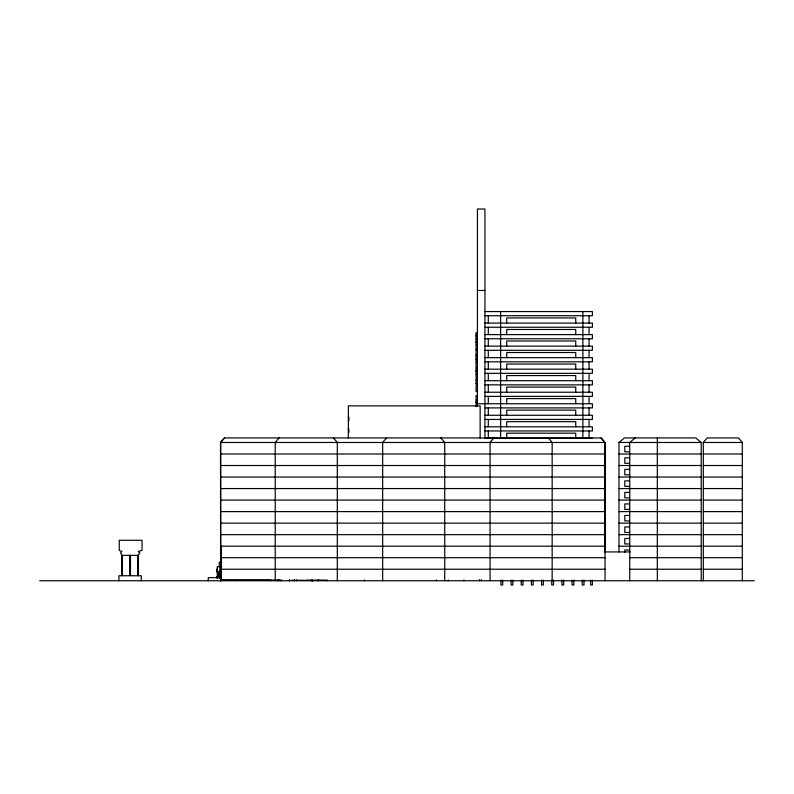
<?xml version="1.0" encoding="UTF-8"?>
<svg xmlns="http://www.w3.org/2000/svg" width="794" height="794" viewBox="0 0 794 794"><rect width="100%" height="100%" fill="white"/><g stroke="black" fill="none" stroke-linecap="round" stroke-linejoin="round"><path stroke-width="1.19" d="M138.325 575.749L138.325 555.363L139.804 552.902L138.265 551.463L142.037 550.431L142.037 540.287L119.239 540.287L119.239 550.431L121.859 551.463L120.628 552.902L121.879 555.363L121.879 575.749M220.702 580.751L220.702 442.476L224.533 437.941M279.061 437.941L275.23 442.476L275.23 580.751M386.489 437.941L382.658 442.476L382.658 580.751M493.918 437.941L490.077 442.476L490.077 580.751M703.305 580.751L703.305 442.476L707.136 437.941L738.48 437.941L742.321 442.476L742.321 580.751M618.992 551.949L618.992 442.476L624.421 437.941L695.802 437.941L701.221 442.476L701.221 580.751M635.17 437.941L629.741 442.476L629.741 580.751M281.046 579.977L280.53 580.652M280.401 580.751L281.691 579.977M477.422 290.475L484.945 290.475M484.945 311.566L592.393 311.566L592.393 315.724L484.945 315.724M484.945 323.089L592.393 323.089L592.393 327.247L484.945 327.247M477.422 332.607L476.063 332.607L476.063 345.102L477.422 345.102M484.945 334.611L592.393 334.611L592.393 338.77L484.945 338.77M476.063 335.237L477.422 335.237M476.063 336.269L477.422 336.269M476.063 338.899L477.422 338.839M476.063 341.46L477.422 341.46M476.063 342.492L477.422 342.492M477.422 345.589L476.063 345.589L476.063 348.606L477.422 348.606M484.945 346.134L592.393 346.134L592.393 350.293L484.945 350.293M476.063 349.668L477.422 349.668M477.422 354.66L476.063 354.66L476.063 349.36M477.422 354.888L476.063 354.888L476.063 360.923L477.422 360.923M476.063 356.238L477.422 356.238M484.945 357.657L592.393 357.657L592.393 361.816L484.945 361.816M476.063 358.699L477.422 358.699M476.063 359.881L477.422 359.881M477.422 362.064L476.063 362.064L476.063 366.927L477.422 366.927M476.063 362.322L477.422 362.322M477.422 367.682L476.063 367.682L476.063 374.153L477.422 374.153M484.945 369.18L592.393 369.18L592.393 373.339L484.945 373.339M476.063 370.351L477.422 370.351M476.063 371.473L477.422 371.473M477.422 374.599L476.063 374.599L476.063 377.616L477.422 377.616M477.422 378.897L476.063 378.897L476.063 384.465L477.422 384.465M476.063 380.058L477.422 380.058M484.945 380.703L592.393 380.703L592.393 384.862L484.945 384.862M476.063 383.502L477.422 383.502M477.422 385.953L476.063 385.953L476.063 391.581L477.422 391.581M484.945 392.226L592.393 392.226L592.393 396.385L484.945 396.385M477.422 395.65L476.063 395.65L476.063 400.166L477.422 400.166M477.422 400.901L476.063 400.901L476.063 406.558M476.063 401.992L477.422 401.992M476.063 402.707L477.422 402.707M477.422 403.749L592.393 403.749L592.393 407.908L484.945 407.908M476.063 405.674L477.422 405.674M484.945 415.272L592.393 415.272L592.393 419.431L484.945 419.431M348.338 417.406L348.884 417.406L348.884 420.82M484.945 426.795L592.393 426.795L592.393 430.953L484.945 430.953M348.338 428.929L348.884 428.929L348.884 432.343M484.945 438.318L592.393 438.318M220.702 442.476L605.048 442.476L605.048 580.751M618.992 442.476L701.221 442.476M703.305 442.476L742.321 442.476M629.483 446.307L624.789 446.307L624.789 451.786L629.483 451.786M220.702 453.999L605.048 453.999M618.992 453.999L701.221 453.999M703.305 453.999L742.321 453.999M629.483 457.83L624.789 457.83L624.789 463.309L629.483 463.309M220.702 465.522L605.048 465.522M618.992 465.522L701.221 465.522M703.305 465.522L742.321 465.522M629.483 469.353L624.789 469.353L624.789 474.832L629.483 474.832M220.702 477.045L605.048 477.045M618.992 477.045L701.221 477.045M703.305 477.045L742.321 477.045M629.483 480.876L624.789 480.876L624.789 486.355L629.483 486.355M220.702 488.568L605.048 488.568M618.992 488.568L701.221 488.568M703.305 488.568L742.321 488.568M629.483 492.399L624.789 492.399L624.789 497.878L629.483 497.878M220.702 500.091L605.048 500.091M618.992 500.091L701.221 500.091M703.305 500.091L742.321 500.091M629.483 503.922L624.789 503.922L624.789 509.401L629.483 509.401M220.702 511.614L605.048 511.614M618.992 511.614L701.221 511.614M703.305 511.614L742.321 511.614M629.483 515.445L624.789 515.445L624.789 520.924L629.483 520.924M220.702 523.137L605.048 523.137M618.992 523.137L701.221 523.137M703.305 523.137L742.321 523.137M629.483 526.968L624.789 526.968L624.789 532.446L629.483 532.446M220.702 534.66L605.048 534.66M618.992 534.66L701.221 534.66M703.305 534.66L742.321 534.66M629.483 538.491L624.789 538.491L624.789 543.969L629.483 543.969M220.702 546.183L605.048 546.183M618.992 546.183L701.221 546.183M703.305 546.183L742.321 546.183M629.483 550.014L624.789 550.014L624.789 552.207M604.373 551.929L630.367 551.929M121.879 555.363L138.325 555.363M220.702 557.706L605.048 557.706M629.741 557.706L701.221 557.706M703.305 557.706L742.321 557.706M221.715 562.172L219.293 562.172L219.293 566.489L221.715 566.489M220.891 566.717L217.288 566.717L217.288 578.538M217.288 568.425L217.288 572.464M220.702 569.229L605.048 569.229M629.741 569.229L701.221 569.229M703.305 569.229L742.321 569.229M216.802 569.923L216.802 571.025M220.901 577.695L208.256 577.695L208.256 580.751M220.901 580.057L279.16 580.057M220.901 580.225L270.883 580.225L270.883 580.751M291.696 580.285L294.663 580.285M294.921 580.285L298.445 580.285M298.683 580.285L301.412 580.285M301.69 580.285L304.777 580.285M39.7 580.751L754.3 580.751M605.048 442.476L601.217 437.941L224.345 437.941L220.504 442.476L220.583 562.738M601.018 437.941L604.859 442.476L604.859 551.949M548.317 437.941L552.158 442.476L552.158 580.751M440.898 437.941L444.729 442.476L444.729 580.751M333.47 437.941L337.301 442.476L337.301 580.751M220.891 552.048L220.901 576.573M657.333 437.941L657.333 580.751M592.393 580.047L592.393 584.989L590.627 584.989L590.627 580.047M589.049 315.724L589.049 323.089M589.049 327.247L589.049 334.611M589.049 338.77L589.049 346.134M589.049 350.293L589.049 357.657M589.049 361.816L589.049 369.18M589.049 373.339L589.049 380.703M589.049 384.862L589.049 392.226M589.049 396.385L589.049 403.749M589.049 407.908L589.049 415.272M589.049 419.431L589.049 426.795M589.049 430.953L589.049 438.318M583.997 580.047L583.997 584.989L582.23 584.989L582.23 580.047M582.885 311.566L582.885 438.318M575.739 323.089L575.739 317.937L506.721 317.937L506.721 323.089M575.739 334.611L575.739 329.47L506.721 329.47L506.721 334.611M575.739 346.134L575.739 340.993L506.721 340.993L506.721 346.134M575.739 357.657L575.739 352.516L506.721 352.516L506.721 357.657M575.739 369.18L575.739 364.039L506.721 364.039L506.721 369.18M575.739 380.703L575.739 375.562L506.721 375.562L506.721 380.703M575.739 392.226L575.739 387.085L506.721 387.085L506.721 392.226M575.739 403.749L575.739 398.608L506.721 398.608L506.721 403.749M575.739 415.272L575.739 410.131L506.721 410.131L506.721 415.272M575.739 426.795L575.739 421.654L506.721 421.654L506.721 426.795M575.739 438.318L575.739 433.177L506.721 433.177L506.721 438.318M573.834 580.047L573.834 584.989L572.067 584.989L572.067 580.047M563.671 580.047L563.671 584.989L561.904 584.989L561.904 580.047M553.507 580.047L553.507 584.989L551.741 584.989L551.741 580.047M543.344 580.047L543.344 584.989L541.568 584.989L541.568 580.047M533.171 580.047L533.171 584.989L531.404 584.989L531.404 580.047M523.008 580.047L523.008 584.989L521.241 584.989L521.241 580.047M512.845 580.047L512.845 584.989L511.078 584.989L511.078 580.047M502.681 580.047L502.681 584.989L500.915 584.989L500.915 580.047M500.617 311.566L500.617 438.318M488.29 315.724L488.29 323.089M488.29 327.247L488.29 334.611M488.29 338.77L488.29 346.134M488.29 350.293L488.29 357.657M488.29 361.816L488.29 369.18M488.29 373.339L488.29 380.703M488.29 384.862L488.29 392.226M488.29 396.385L488.29 403.749M488.29 407.908L488.29 415.272M488.29 419.431L488.29 426.795M488.29 430.953L488.29 438.318M484.945 438.477L484.945 209.011L477.422 209.011L477.422 406.389M481.353 579.59L481.353 580.751M480.132 438.149L480.132 405.883L348.338 405.883L348.338 438.149M479.546 579.59L479.546 580.751M463.894 580.017L463.894 580.751M448.332 580.017L448.322 580.751M436.382 579.858L436.382 580.732M364.476 580.017L364.476 580.751M327.386 580.751L327.386 580.096L305.898 580.096L305.898 580.751M318.821 580.096L318.821 580.751M317.898 580.096L317.898 580.751M312.181 580.166L311.407 580.166M296.39 579.858L296.39 580.732M294.346 579.858L294.346 580.732M289.473 579.858L289.473 580.732M289.334 579.858L289.334 580.732M279.101 579.511L279.002 580.751M278.049 579.858L278.049 580.732M235.401 580.245L235.401 580.751M220.901 546.004L220.901 580.751M220.583 565.139L220.583 567.541M220.256 569.417L220.256 570.965M220.107 577.695L220.107 576.523L217.338 576.523L217.338 577.695M219.918 566.717L219.918 578.538M219.422 571.799L219.422 576.523L218.003 576.533L218.022 571.799M219.233 571.799L219.233 576.523M218.211 571.799L218.211 576.523M217.903 571.799L217.893 577.695M217.715 571.799L217.715 576.523M217.526 576.523L217.526 577.695M217.03 576.523L217.03 577.695M141.292 580.751L141.292 575.749L118.911 575.749L118.911 580.751M137.858 555.363L137.858 575.481M130.494 555.363L130.494 575.481M130.077 555.363L130.077 575.481M129.66 555.363L129.66 575.481M122.296 555.363L122.296 575.481M220.107 571.462L217.338 571.789L220.107 571.462M312.727 580.672L311.953 580.851L312.727 580.672"/></g></svg>
